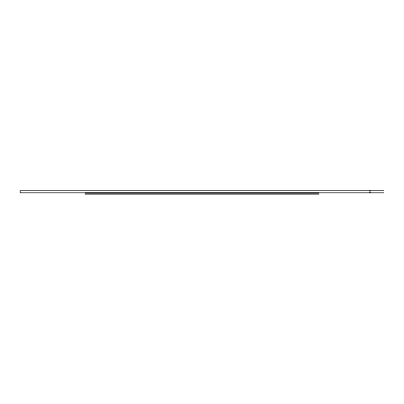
<?xml version="1.0" encoding="UTF-8"?>
<svg xmlns="http://www.w3.org/2000/svg" width="404" height="404" viewBox="0 0 404 404"><rect width="100%" height="100%" fill="white"/><g stroke="black" fill="none" stroke-linecap="round" stroke-linejoin="round"><path stroke-width="0.61" d="M383.8 190.592L20.2 190.592L20.2 192.799L383.8 192.799M85.128 193.082L318.872 193.082M85.128 194.122L318.872 194.122M369.963 190.592L369.963 192.799"/></g></svg>
